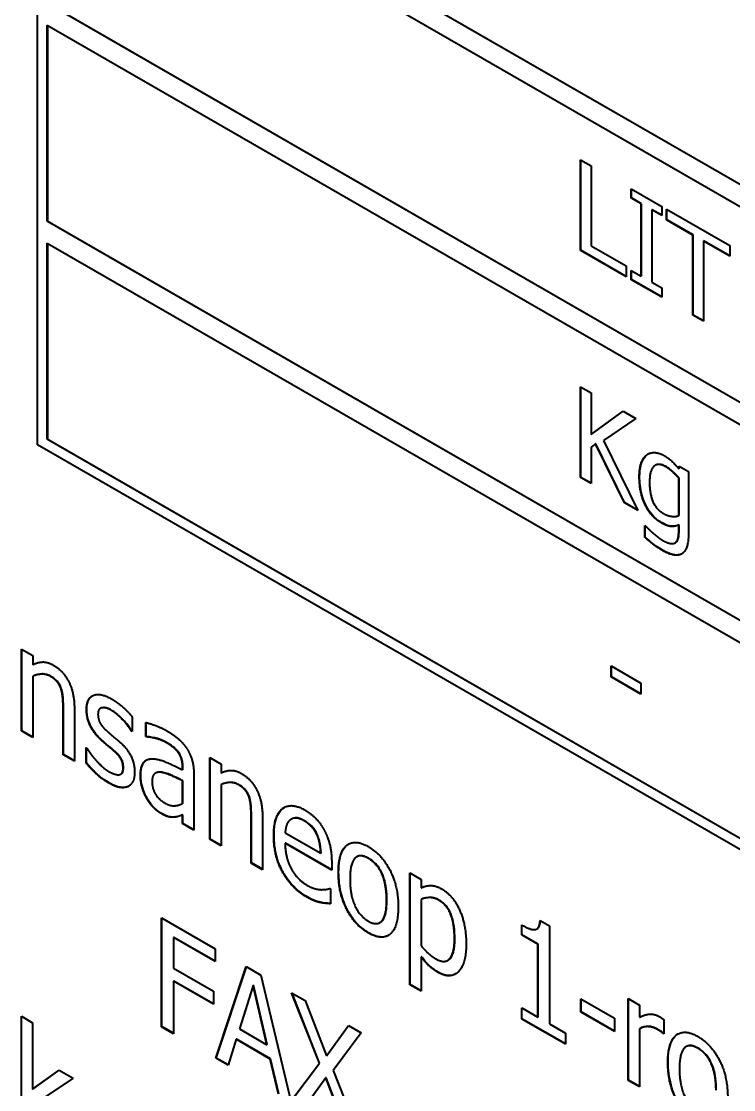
# Model space of a CAD drawing. Header units: millimetres. Extents: x 0 to 4756, y 0 to 3364.
# Drawn here: x 3945.75 to 3953.77, y 2662.2 to 2674.22 of the extents above; entities that cross this region are included whole.
import ezdxf

# ---------------------------------------------------------------- set-up
doc = ezdxf.new("R2010")
doc.units = ezdxf.units.MM
doc.header["$LTSCALE"] = 4
doc.layers.add('가시적인 것(ISO)', color=3, linetype='Continuous', lineweight=40)
doc.layers.add('가시적인 좁은 것(ISO)', color=3, linetype='Continuous', lineweight=35)

msp = doc.modelspace()

# ---------------------------------------------------------------- linework, layer by layer
at = {"layer": '가시적인 것(ISO)'}
for p, q in [((3945.9359, 2669.4594), (3945.9359, 2689.0805)), ((3978.3567, 2658.27), (3946.0419, 2676.8789)), ((3946.0455, 2676.8809), (3978.3567, 2658.2741)), ((3946.0419, 2676.6336), (3978.3567, 2658.0248)), ((3978.3567, 2655.8174), (3946.0419, 2674.4263)), ((3946.0455, 2674.4283), (3978.3567, 2655.8215)), ((3946.0419, 2671.9736), (3946.0419, 2674.181)), ((3946.0419, 2674.181), (3978.3567, 2655.5721)), ((3946.0455, 2674.179), (3946.0455, 2671.9756)), ((3952.0508, 2671.6445), (3952.0508, 2672.6665)), ((3952.0508, 2672.6665), (3952.1683, 2672.5988)), ((3952.0543, 2671.6466), (3952.0543, 2672.6644)), ((3952.1683, 2672.5988), (3952.1683, 2671.6978)), ((3952.621, 2672.2338), (3952.621, 2672.3381)), ((3952.621, 2672.3381), (3952.9633, 2672.141)), ((3952.6245, 2672.2358), (3952.6245, 2672.3361)), ((3952.6245, 2672.2358), (3952.621, 2672.2338)), ((3952.7334, 2672.169), (3952.621, 2672.2338)), ((3952.737, 2672.1711), (3952.6245, 2672.2358)), ((3952.737, 2672.1711), (3952.7334, 2672.169)), ((3952.7334, 2671.3558), (3952.7334, 2672.169)), ((3952.737, 2671.3578), (3952.737, 2672.1711)), ((3952.8544, 2672.1034), (3952.8509, 2672.1014)), ((3952.9633, 2672.0366), (3952.8509, 2672.1014)), ((3952.8509, 2672.1014), (3952.8509, 2671.2881)), ((3952.9633, 2672.0407), (3952.8544, 2672.1034)), ((3952.9633, 2672.141), (3952.9633, 2672.0366)), ((3953.0185, 2671.9883), (3953.0185, 2672.1092)), ((3953.0185, 2672.1092), (3953.729, 2671.7)), ((3953.022, 2671.9903), (3953.022, 2672.1072)), ((3946.0455, 2671.9756), (3946.0419, 2671.9736)), ((3978.3567, 2653.3648), (3946.0419, 2671.9736)), ((3946.0455, 2671.9756), (3978.3567, 2653.3688)), ((3953.022, 2671.9903), (3953.0185, 2671.9883)), ((3953.315, 2671.8175), (3953.0185, 2671.9883)), ((3953.3186, 2671.8196), (3953.022, 2671.9903)), ((3953.3186, 2671.8196), (3953.315, 2671.8175)), ((3953.315, 2670.9165), (3953.315, 2671.8175)), ((3953.3186, 2670.9185), (3953.3186, 2671.8196)), ((3946.0419, 2669.521), (3946.0419, 2671.7283)), ((3946.0419, 2671.7283), (3978.3567, 2653.1195)), ((3946.0455, 2671.7263), (3946.0455, 2669.523)), ((3952.1683, 2671.6978), (3952.5629, 2671.4705)), ((3953.436, 2671.7519), (3953.4325, 2671.7499)), ((3953.729, 2671.5791), (3953.4325, 2671.7499)), ((3953.4325, 2671.7499), (3953.4325, 2670.8489)), ((3953.729, 2671.5832), (3953.436, 2671.7519)), ((3953.729, 2671.7), (3953.729, 2671.5791)), ((3952.0543, 2671.6466), (3952.0508, 2671.6445)), ((3952.5629, 2671.3496), (3952.0508, 2671.6445)), ((3952.5629, 2671.3537), (3952.0543, 2671.6466)), ((3952.5629, 2671.4705), (3952.5629, 2671.3496)), ((3952.621, 2671.3162), (3952.621, 2671.4205)), ((3952.621, 2671.4205), (3952.7334, 2671.3558)), ((3952.6245, 2671.3182), (3952.6245, 2671.4185)), ((3952.737, 2671.3578), (3952.7334, 2671.3558)), ((3952.6245, 2671.3182), (3952.621, 2671.3162)), ((3952.9633, 2671.119), (3952.621, 2671.3162)), ((3952.9633, 2671.1231), (3952.6245, 2671.3182)), ((3952.8509, 2671.2881), (3952.9633, 2671.2234)), ((3952.9633, 2671.2234), (3952.9633, 2671.119)), ((3953.3186, 2670.9185), (3953.315, 2670.9165)), ((3953.4325, 2670.8489), (3953.315, 2670.9165)), ((3953.4325, 2670.8529), (3953.3186, 2670.9185)), ((3952.0508, 2669.0897), (3952.0508, 2670.1116)), ((3952.0508, 2670.1116), (3952.1683, 2670.044)), ((3952.0543, 2669.0917), (3952.0543, 2670.1096)), ((3952.1683, 2670.044), (3952.1683, 2669.5744)), ((3952.1683, 2669.5744), (3952.5307, 2669.8353)), ((3952.1718, 2669.5764), (3952.5311, 2669.835)), ((3952.5307, 2669.8353), (3952.674, 2669.7528)), ((3952.674, 2669.7528), (3952.308, 2669.5072)), ((3952.1718, 2669.5764), (3952.1683, 2669.5744)), ((3978.4628, 2650.7284), (3945.9359, 2669.4594)), ((3946.0455, 2669.523), (3946.0419, 2669.521)), ((3978.3567, 2650.9121), (3946.0419, 2669.521)), ((3946.0455, 2669.523), (3978.3567, 2650.9162)), ((3952.2199, 2669.4677), (3952.1683, 2669.4303)), ((3952.1683, 2669.4303), (3952.1683, 2669.022)), ((3952.2234, 2669.4697), (3952.2199, 2669.4677)), ((3952.5429, 2668.8063), (3952.2199, 2669.4677)), ((3952.5464, 2668.8083), (3952.2234, 2669.4697)), ((3952.308, 2669.5072), (3952.6955, 2668.7185)), ((3952.8932, 2669.2279), (3952.8897, 2669.2259)), ((3953.1553, 2669.1882), (3953.1618, 2669.2168)), ((3953.1588, 2669.1903), (3953.1553, 2669.1882)), ((3953.1588, 2669.1903), (3953.1645, 2669.2152)), ((3953.1618, 2669.2168), (3953.267, 2669.1562)), ((3952.0543, 2669.0917), (3952.0508, 2669.0897)), ((3952.1683, 2669.022), (3952.0508, 2669.0897)), ((3952.1683, 2669.0261), (3952.0543, 2669.0917)), ((3953.1588, 2669.0851), (3953.1553, 2669.083)), ((3953.1553, 2668.6615), (3953.1553, 2669.083)), ((3953.1588, 2668.6635), (3953.1588, 2669.0851)), ((3953.267, 2669.1562), (3953.267, 2668.4771)), ((3952.5464, 2668.8083), (3952.5429, 2668.8063)), ((3952.6927, 2668.7241), (3952.5464, 2668.8083)), ((3952.6955, 2668.7185), (3952.5429, 2668.8063)), ((3953.1588, 2668.6635), (3953.1553, 2668.6615)), ((3952.775, 2668.4159), (3952.775, 2668.5501)), ((3952.775, 2668.5501), (3952.7807, 2668.5468)), ((3952.7785, 2668.418), (3952.7785, 2668.5481)), ((3953.1588, 2668.5575), (3953.1553, 2668.5555)), ((3953.1553, 2668.4884), (3953.1553, 2668.5555)), ((3953.1588, 2668.4905), (3953.1588, 2668.5575)), ((3952.7785, 2668.418), (3952.775, 2668.4159)), ((3953.1174, 2668.3563), (3953.1139, 2668.3543)), ((3953.1245, 2668.3612), (3953.1209, 2668.3592)), ((3945.756, 2667.1593), (3945.8833, 2667.086)), ((3945.756, 2666.2391), (3945.756, 2667.1593)), ((3945.7596, 2666.2411), (3945.7596, 2667.1573)), ((3945.8833, 2667.086), (3945.8833, 2666.9837)), ((3952.3946, 2666.8462), (3952.3946, 2666.9705)), ((3952.3946, 2666.9705), (3952.7291, 2666.7778)), ((3952.3982, 2666.8483), (3952.3982, 2666.9684)), ((3945.8868, 2666.8555), (3945.8833, 2666.8535)), ((3945.8833, 2666.8535), (3945.8833, 2666.1658)), ((3952.3982, 2666.8483), (3952.3946, 2666.8462)), ((3952.7291, 2666.6536), (3952.3946, 2666.8462)), ((3952.7291, 2666.6577), (3952.3982, 2666.8483)), ((3952.7291, 2666.7778), (3952.7291, 2666.6536)), ((3946.2022, 2666.7166), (3946.1987, 2666.7146)), ((3946.2228, 2665.9703), (3946.2228, 2666.495)), ((3946.2263, 2665.9723), (3946.2263, 2666.497)), ((3946.35, 2666.4943), (3946.35, 2665.897)), ((3946.6459, 2666.4949), (3946.6423, 2666.4929)), ((3947.0006, 2666.3979), (3947.0006, 2666.2319)), ((3947.1554, 2666.1756), (3947.1554, 2666.3336)), ((3947.1589, 2666.1776), (3947.1589, 2666.3327)), ((3945.7596, 2666.2411), (3945.756, 2666.2391)), ((3945.8833, 2666.1658), (3945.756, 2666.2391)), ((3945.8833, 2666.1699), (3945.7596, 2666.2411)), ((3946.9973, 2666.2379), (3946.9938, 2666.2359)), ((3947.0006, 2666.2319), (3946.9938, 2666.2359)), ((3947.0006, 2666.236), (3946.9973, 2666.2379)), ((3947.1589, 2666.1776), (3947.1554, 2666.1756)), ((3947.1631, 2666.1711), (3947.1554, 2666.1756)), ((3947.1666, 2666.1732), (3947.1589, 2666.1776)), ((3947.1666, 2666.1732), (3947.1631, 2666.1711)), ((3946.4823, 2665.8765), (3946.4823, 2666.0504)), ((3946.4823, 2666.0504), (3946.4892, 2666.0464)), ((3946.4859, 2665.8785), (3946.4859, 2666.0483)), ((3946.2263, 2665.9723), (3946.2228, 2665.9703)), ((3946.35, 2665.897), (3946.2228, 2665.9703)), ((3946.35, 2665.9011), (3946.2263, 2665.9723)), ((3946.7902, 2666.0223), (3946.7866, 2666.0202)), ((3947.8739, 2665.9397), (3948.0011, 2665.8664)), ((3947.8739, 2665.0194), (3947.8739, 2665.9397)), ((3947.8775, 2665.0215), (3947.8775, 2665.9376)), ((3946.4859, 2665.8785), (3946.4823, 2665.8765)), ((3947.5679, 2665.8009), (3947.5679, 2665.8307)), ((3947.5715, 2665.8029), (3947.5679, 2665.8009)), ((3947.5715, 2665.8029), (3947.5715, 2665.8327)), ((3948.0011, 2665.8664), (3948.0011, 2665.7641)), ((3946.8772, 2665.7554), (3946.8737, 2665.7534)), ((3947.2635, 2665.7633), (3947.2599, 2665.7613)), ((3947.6951, 2665.7515), (3947.6951, 2665.1224)), ((3946.956, 2665.6137), (3946.9525, 2665.6117)), ((3947.5715, 2665.6797), (3947.5679, 2665.6776)), ((3947.5679, 2665.4222), (3947.5679, 2665.6776)), ((3947.5715, 2665.4243), (3947.5715, 2665.6797)), ((3948.0047, 2665.6359), (3948.0011, 2665.6339)), ((3948.0011, 2665.6339), (3948.0011, 2664.9462)), ((3948.3201, 2665.497), (3948.3166, 2665.495)), ((3947.5715, 2665.4243), (3947.5679, 2665.4222)), ((3947.4795, 2665.2695), (3947.476, 2665.2675)), ((3947.5715, 2665.2951), (3947.5679, 2665.293)), ((3947.5679, 2665.1957), (3947.5679, 2665.293)), ((3947.5715, 2665.1977), (3947.5715, 2665.2951)), ((3948.3406, 2664.7507), (3948.3406, 2665.2754)), ((3948.3442, 2664.7527), (3948.3442, 2665.2774)), ((3948.4679, 2665.2747), (3948.4679, 2664.6774)), ((3948.7964, 2665.247), (3948.7928, 2665.245)), ((3947.5715, 2665.1977), (3947.5679, 2665.1957)), ((3947.6951, 2665.1224), (3947.5679, 2665.1957)), ((3947.6951, 2665.1265), (3947.5715, 2665.1977)), ((3948.7231, 2665.0929), (3949.1237, 2664.8622)), ((3947.8775, 2665.0215), (3947.8739, 2665.0194)), ((3948.0011, 2664.9462), (3947.8739, 2665.0194)), ((3948.0011, 2664.9503), (3947.8775, 2665.0215)), ((3948.7267, 2664.9767), (3948.7231, 2664.9746)), ((3949.2475, 2664.6727), (3948.7231, 2664.9746)), ((3949.2475, 2664.6768), (3948.7267, 2664.9767)), ((3949.1272, 2664.8643), (3949.1237, 2664.8622)), ((3948.3442, 2664.7527), (3948.3406, 2664.7507)), ((3948.4679, 2664.6774), (3948.3406, 2664.7507)), ((3948.4679, 2664.6815), (3948.3442, 2664.7527)), ((3949.2475, 2664.7572), (3949.2475, 2664.6727)), ((3949.5319, 2664.8233), (3949.5283, 2664.8213)), ((3950.1276, 2664.6419), (3950.2548, 2664.5686)), ((3950.1276, 2663.3828), (3950.1276, 2664.6419)), ((3950.1311, 2663.3848), (3950.1311, 2664.6398)), ((3950.2548, 2664.5686), (3950.2548, 2664.4722)), ((3949.2251, 2664.4669), (3949.2328, 2664.4625)), ((3949.2328, 2664.4625), (3949.2328, 2664.2935)), ((3950.2584, 2664.3451), (3950.2548, 2664.343)), ((3950.2548, 2664.343), (3950.2548, 2663.8203)), ((3947.3316, 2662.9091), (3947.3316, 2664.1354)), ((3947.3316, 2664.1354), (3947.935, 2663.788)), ((3947.3351, 2662.9111), (3947.3351, 2664.1334)), ((3949.7935, 2664.0834), (3949.79, 2664.0814)), ((3951.3868, 2663.9436), (3951.3868, 2664.0559)), ((3951.3904, 2663.9456), (3951.3904, 2664.0538)), ((3951.5598, 2664.0113), (3951.5563, 2664.0092)), ((3951.5948, 2664.107), (3951.6997, 2664.0466)), ((3951.6997, 2664.0466), (3951.6997, 2662.9415)), ((3947.4692, 2663.9152), (3947.4656, 2663.9131)), ((3947.935, 2663.6429), (3947.4656, 2663.9131)), ((3947.4656, 2663.9131), (3947.4656, 2663.5673)), ((3947.935, 2663.6469), (3947.4692, 2663.9152)), ((3951.3904, 2663.9456), (3951.3868, 2663.9436)), ((3951.5699, 2663.8381), (3951.3868, 2663.9436)), ((3951.5734, 2663.8402), (3951.3904, 2663.9456)), ((3947.935, 2663.788), (3947.935, 2663.6429)), ((3951.5734, 2663.8402), (3951.5699, 2663.8381)), ((3951.5699, 2663.0163), (3951.5699, 2663.8381)), ((3951.5734, 2663.0183), (3951.5734, 2663.8402)), ((3950.2584, 2663.6971), (3950.2548, 2663.6951)), ((3950.2548, 2663.6951), (3950.2548, 2663.3095)), ((3950.5577, 2663.6587), (3950.5541, 2663.6566)), ((3947.4656, 2663.5673), (3947.9152, 2663.3084)), ((3947.9444, 2662.5562), (3948.2839, 2663.587)), ((3947.9479, 2662.5582), (3948.2863, 2663.5856)), ((3948.2839, 2663.587), (3948.4498, 2663.4915)), ((3947.4692, 2663.4242), (3947.4656, 2663.4222)), ((3947.9152, 2663.1633), (3947.4656, 2663.4222)), ((3947.4656, 2663.4222), (3947.4656, 2662.8319)), ((3947.9152, 2663.1674), (3947.4692, 2663.4242)), ((3948.4498, 2663.4915), (3948.7884, 2662.0734)), ((3947.9152, 2663.3084), (3947.9152, 2663.1633)), ((3948.363, 2663.3745), (3948.2083, 2662.8862)), ((3948.3665, 2663.3765), (3948.363, 2663.3745)), ((3948.5186, 2662.7075), (3948.363, 2663.3745)), ((3948.5221, 2662.7096), (3948.3665, 2663.3765)), ((3949.1082, 2662.4992), (3948.7962, 2663.292)), ((3948.7962, 2663.292), (3948.9492, 2663.2039)), ((3949.1117, 2662.5012), (3948.8018, 2663.2888)), ((3950.1311, 2663.3848), (3950.1276, 2663.3828)), ((3950.2548, 2663.3095), (3950.1276, 2663.3828)), ((3950.2548, 2663.3136), (3950.1311, 2663.3848)), ((3948.9492, 2663.2039), (3949.1899, 2662.5833)), ((3952.0521, 2663.0755), (3952.0521, 2663.2246)), ((3952.0521, 2663.2246), (3952.4337, 2663.0048)), ((3952.0556, 2663.0775), (3952.0556, 2663.2225)), ((3952.5859, 2663.2263), (3952.7131, 2663.153)), ((3952.5859, 2662.306), (3952.5859, 2663.2263)), ((3952.5894, 2662.3081), (3952.5894, 2663.2242)), ((3951.3868, 2662.9965), (3951.3868, 2663.1217)), ((3951.3868, 2663.1217), (3951.5699, 2663.0163)), ((3951.3904, 2662.9985), (3951.3904, 2663.1197)), ((3952.0556, 2663.0775), (3952.0521, 2663.0755)), ((3952.4337, 2662.8557), (3952.0521, 2663.0755)), ((3952.4337, 2662.8598), (3952.0556, 2663.0775)), ((3952.7131, 2663.153), (3952.7131, 2663.0159)), ((3945.7526, 2661.7477), (3945.7526, 2663.0286)), ((3945.7526, 2663.0286), (3945.8798, 2662.9554)), ((3945.7561, 2661.7497), (3945.7561, 2663.0266)), ((3945.8798, 2662.9554), (3945.8798, 2662.2061)), ((3949.1899, 2662.5833), (3949.4357, 2662.9237)), ((3949.1934, 2662.5854), (3949.4372, 2662.9229)), ((3949.4357, 2662.9237), (3949.5801, 2662.8406)), ((3951.3904, 2662.9985), (3951.3868, 2662.9965)), ((3951.8785, 2662.7134), (3951.3868, 2662.9965)), ((3951.8785, 2662.7174), (3951.3904, 2662.9985)), ((3951.5734, 2663.0183), (3951.5699, 2663.0163)), ((3951.6997, 2662.9415), (3951.8785, 2662.8386)), ((3952.4337, 2663.0048), (3952.4337, 2662.8557)), ((3952.9864, 2662.9906), (3952.9864, 2662.8296)), ((3947.3351, 2662.9111), (3947.3316, 2662.9091)), ((3947.4656, 2662.8319), (3947.3316, 2662.9091)), ((3947.4656, 2662.836), (3947.3351, 2662.9111)), ((3948.2083, 2662.8862), (3948.5186, 2662.7075)), ((3949.5801, 2662.8406), (3949.2646, 2662.417)), ((3951.8785, 2662.8386), (3951.8785, 2662.7134)), ((3952.7131, 2662.8857), (3952.7131, 2662.2328)), ((3952.72, 2662.8897), (3952.7165, 2662.8877)), ((3952.9831, 2662.8356), (3952.9795, 2662.8336)), ((3952.9864, 2662.8296), (3952.9795, 2662.8336)), ((3952.9864, 2662.8337), (3952.9831, 2662.8356)), ((3948.1713, 2662.7684), (3948.0802, 2662.478)), ((3948.1749, 2662.7704), (3948.1713, 2662.7684)), ((3948.5564, 2662.5466), (3948.1713, 2662.7684)), ((3948.5599, 2662.5487), (3948.1749, 2662.7704)), ((3948.5221, 2662.7096), (3948.5186, 2662.7075)), ((3953.2416, 2662.687), (3953.2381, 2662.685)), ((3947.9479, 2662.5582), (3947.9444, 2662.5562)), ((3948.0813, 2662.4814), (3947.9479, 2662.5582)), ((3949.1934, 2662.5854), (3949.1899, 2662.5833)), ((3948.0802, 2662.478), (3947.9444, 2662.5562)), ((3948.5599, 2662.5487), (3948.5564, 2662.5466)), ((3948.6475, 2662.1513), (3948.5564, 2662.5466)), ((3948.651, 2662.1533), (3948.5599, 2662.5487)), ((3948.7884, 2662.0734), (3949.1082, 2662.4992)), ((3948.792, 2662.0754), (3949.1117, 2662.5012)), ((3949.1117, 2662.5012), (3949.1082, 2662.4992)), ((3945.8798, 2662.2061), (3946.1789, 2662.4224)), ((3945.8834, 2662.2081), (3946.1793, 2662.4222)), ((3946.3371, 2662.3313), (3946.0268, 2662.1254)), ((3946.1789, 2662.4224), (3946.3371, 2662.3313)), ((3949.1813, 2662.3339), (3948.9311, 2661.988)), ((3949.1848, 2662.3359), (3949.1813, 2662.3339)), ((3949.4271, 2661.7024), (3949.1813, 2662.3339)), ((3949.4306, 2661.7044), (3949.1848, 2662.3359)), ((3949.2646, 2662.417), (3949.5801, 2661.6143)), ((3945.8834, 2662.2081), (3945.8798, 2662.2061)), ((3952.5894, 2662.3081), (3952.5859, 2662.306)), ((3952.7131, 2662.2328), (3952.5859, 2662.306)), ((3952.7131, 2662.2368), (3952.5894, 2662.3081))]:
    msp.add_line(p, q, dxfattribs=at)
for points, degree in [([(3952.7112, 2669.1003), (3952.7112, 2669.1955), (3952.7578, 2669.3161), (3952.7965, 2669.346)], 2), ([(3952.7965, 2669.346), (3952.8337, 2669.3734), (3952.9361, 2669.3683), (3952.9906, 2669.3369)], 2), ([(3952.8, 2669.348), (3952.8033, 2669.3505), (3952.8067, 2669.3528), (3952.8103, 2669.3549)], 3), ([(3952.9906, 2669.3369), (3953.0421, 2669.3072), (3953.1173, 2669.2357), (3953.1553, 2669.1882)], 2), ([(3953.0085, 2669.2107), (3952.924, 2669.2593), (3952.8265, 2669.1713), (3952.8265, 2669.0363)], 2), ([(3953.1553, 2669.083), (3953.1138, 2669.1302), (3953.0436, 2669.1904), (3953.0085, 2669.2107)], 2), ([(3952.9583, 2668.5803), (3952.8452, 2668.6455), (3952.7112, 2668.9172), (3952.7112, 2669.1003)], 2), ([(3952.8265, 2669.0363), (3952.8265, 2668.9088), (3952.9003, 2668.733), (3952.9834, 2668.6851)], 2), ([(3953.1553, 2668.5555), (3953.1102, 2668.5359), (3953.0235, 2668.5428), (3952.9583, 2668.5803)], 2), ([(3952.9834, 2668.6851), (3953.0271, 2668.66), (3953.1188, 2668.6469), (3953.1553, 2668.6615)], 2), ([(3952.7807, 2668.5468), (3952.7922, 2668.5344), (3952.8358, 2668.491), (3952.8638, 2668.4675)], 2), ([(3952.8638, 2668.4675), (3952.8946, 2668.4406), (3952.9469, 2668.3998), (3952.9777, 2668.382)], 2), ([(3953.267, 2668.4771), (3953.267, 2668.2816), (3953.1202, 2668.184), (3952.9691, 2668.271)], 2), ([(3953.1209, 2668.3592), (3953.1403, 2668.3762), (3953.1553, 2668.4412), (3953.1553, 2668.4884)], 2), ([(3952.9691, 2668.271), (3952.9204, 2668.2991), (3952.8187, 2668.3759), (3952.775, 2668.4159)], 2), ([(3952.9777, 2668.382), (3953.0292, 2668.3523), (3953.1009, 2668.3426), (3953.1209, 2668.3592)], 2), ([(3953.1174, 2668.3563), (3953.1199, 2668.3577), (3953.1222, 2668.3593), (3953.1245, 2668.3612)], 3), ([(3945.8833, 2666.9837), (3945.94, 2667.0136), (3946.0509, 2667.0154), (3946.1127, 2666.9797)], 2), ([(3946.1127, 2666.9797), (3946.2245, 2666.9154), (3946.35, 2666.6642), (3946.35, 2666.4943)], 2), ([(3946.0792, 2666.8519), (3946.032, 2666.8792), (3945.9314, 2666.8755), (3945.8833, 2666.8535)], 2), ([(3946.1987, 2666.7146), (3946.1832, 2666.7583), (3946.1274, 2666.8242), (3946.0792, 2666.8519)], 2), ([(3946.2228, 2666.495), (3946.2228, 2666.5586), (3946.2125, 2666.6739), (3946.1987, 2666.7146)], 2), ([(3946.4858, 2666.4807), (3946.4858, 2666.6049), (3946.6396, 2666.6723), (3946.7677, 2666.5986)], 2), ([(3946.7677, 2666.5986), (3946.8305, 2666.5624), (3946.9577, 2666.4514), (3947.0006, 2666.3979)], 2), ([(3946.6508, 2666.1362), (3946.564, 2666.217), (3946.4858, 2666.3892), (3946.4858, 2666.4807)], 2), ([(3946.7651, 2666.4699), (3946.7024, 2666.506), (3946.6156, 2666.4914), (3946.6156, 2666.4268)], 2), ([(3946.6156, 2666.4268), (3946.6156, 2666.3682), (3946.6671, 2666.2818), (3946.7239, 2666.2313)], 2), ([(3946.9938, 2666.2359), (3946.9456, 2666.3113), (3946.8253, 2666.4352), (3946.7651, 2666.4699)], 2), ([(3947.1554, 2666.3336), (3947.1906, 2666.3252), (3947.3221, 2666.2793), (3947.3857, 2666.2427)], 2), ([(3946.7239, 2666.2313), (3946.7522, 2666.206), (3946.8219, 2666.148), (3946.8597, 2666.1153)], 2), ([(3947.3849, 2666.106), (3947.341, 2666.1313), (3947.2224, 2666.1678), (3947.1631, 2666.1711)], 2), ([(3947.3857, 2666.2427), (3947.4639, 2666.1976), (3947.5705, 2666.1065), (3947.6135, 2666.0429)], 2), ([(3946.4892, 2666.0464), (3946.5056, 2666.0211), (3946.5494, 2665.9581), (3946.5855, 2665.9164)], 2), ([(3946.7866, 2666.0202), (3946.7626, 2666.042), (3946.6835, 2666.1065), (3946.6508, 2666.1362)], 2), ([(3946.8597, 2666.1153), (3946.9439, 2666.041), (3947.0281, 2665.8742), (3947.0281, 2665.7718)], 2), ([(3947.5164, 2665.9995), (3947.4923, 2666.0322), (3947.4218, 2666.0848), (3947.3849, 2666.106)], 2), ([(3947.6135, 2666.0429), (3947.6547, 2665.9814), (3947.6951, 2665.8379), (3947.6951, 2665.7515)], 2), ([(3946.8984, 2665.8257), (3946.8984, 2665.8814), (3946.8494, 2665.9652), (3946.7866, 2666.0202)], 2), ([(3947.0935, 2665.7352), (3947.0935, 2665.8306), (3947.1597, 2665.9277), (3947.231, 2665.9253)], 2), ([(3947.231, 2665.9253), (3947.2946, 2665.9245), (3947.4682, 2665.8513), (3947.5679, 2665.8009)], 2), ([(3947.5679, 2665.8307), (3947.5679, 2665.8843), (3947.5413, 2665.9663), (3947.5164, 2665.9995)], 2), ([(3946.7333, 2665.6544), (3946.6577, 2665.698), (3946.5253, 2665.8239), (3946.4823, 2665.8765)], 2), ([(3946.5855, 2665.9164), (3946.6182, 2665.8787), (3946.6955, 2665.8064), (3946.7376, 2665.7821)], 2), ([(3946.8537, 2665.7461), (3946.8777, 2665.7511), (3946.8984, 2665.782), (3946.8984, 2665.8257)], 2), ([(3946.7376, 2665.7821), (3946.7677, 2665.7648), (3946.8373, 2665.7426), (3946.8537, 2665.7461)], 2), ([(3947.0281, 2665.7718), (3947.0281, 2665.7122), (3946.9895, 2665.6291), (3946.9525, 2665.6117)], 2), ([(3947.1605, 2665.4859), (3947.1296, 2665.5415), (3947.0935, 2665.6736), (3947.0935, 2665.7352)], 2), ([(3947.3419, 2665.77), (3947.2912, 2665.7804), (3947.225, 2665.74), (3947.225, 2665.6704)], 2), ([(3947.5679, 2665.6776), (3947.5224, 2665.6989), (3947.384, 2665.7617), (3947.3419, 2665.77)], 2), ([(3948.0011, 2665.7641), (3948.0579, 2665.794), (3948.1687, 2665.7957), (3948.2306, 2665.7601)], 2), ([(3948.2306, 2665.7601), (3948.3424, 2665.6958), (3948.4679, 2665.4446), (3948.4679, 2665.2747)], 2), ([(3946.9525, 2665.6117), (3946.9121, 2665.5942), (3946.8098, 2665.6104), (3946.7333, 2665.6544)], 2), ([(3946.9623, 2665.6169), (3946.9602, 2665.6158), (3946.9582, 2665.6147), (3946.956, 2665.6137)], 3), ([(3947.225, 2665.6704), (3947.225, 2665.5909), (3947.298, 2665.4683), (3947.3685, 2665.4278)], 2), ([(3948.1971, 2665.6323), (3948.1498, 2665.6596), (3948.0493, 2665.6559), (3948.0011, 2665.6339)], 2), ([(3948.3166, 2665.495), (3948.3011, 2665.5387), (3948.2452, 2665.6046), (3948.1971, 2665.6323)], 2), ([(3947.323, 2665.3109), (3947.2757, 2665.3381), (3947.1923, 2665.4288), (3947.1605, 2665.4859)], 2), ([(3948.3406, 2665.2754), (3948.3406, 2665.339), (3948.3303, 2665.4542), (3948.3166, 2665.495)], 2), ([(3947.3685, 2665.4278), (3947.4278, 2665.3936), (3947.5258, 2665.3998), (3947.5679, 2665.4222)], 2), ([(3948.5942, 2665.0598), (3948.5942, 2665.2844), (3948.7876, 2665.4394), (3948.944, 2665.3493)], 2), ([(3948.944, 2665.3493), (3949.0145, 2665.3087), (3949.1228, 2665.1966), (3949.1632, 2665.1207)], 2), ([(3947.476, 2665.2675), (3947.4424, 2665.2649), (3947.3797, 2665.2782), (3947.323, 2665.3109)], 2), ([(3947.5679, 2665.293), (3947.5525, 2665.288), (3947.5, 2665.2685), (3947.476, 2665.2675)], 2), ([(3948.7859, 2665.2406), (3948.7567, 2665.2207), (3948.7274, 2665.149), (3948.7231, 2665.0929)], 2), ([(3948.9363, 2665.2265), (3948.8856, 2665.2557), (3948.8143, 2665.26), (3948.7859, 2665.2406)], 2), ([(3949.0807, 2665.0718), (3949.0584, 2665.1195), (3948.9879, 2665.1968), (3948.9363, 2665.2265)], 2), ([(3949.1632, 2665.1207), (3949.2045, 2665.0443), (3949.2475, 2664.8675), (3949.2475, 2664.7572)], 2), ([(3948.9741, 2664.365), (3948.7936, 2664.469), (3948.5942, 2664.8312), (3948.5942, 2665.0598)], 2), ([(3948.7231, 2664.9746), (3948.7231, 2664.8146), (3948.8555, 2664.5685), (3948.9733, 2664.5007)], 2), ([(3949.1237, 2664.8622), (3949.122, 2664.9258), (3949.1005, 2665.0296), (3949.0807, 2665.0718)], 2), ([(3949.3222, 2664.6455), (3949.3222, 2664.8761), (3949.5079, 2665.0246), (3949.66, 2664.937)], 2), ([(3949.66, 2664.937), (3949.813, 2664.8489), (3949.997, 2664.4885), (3949.997, 2664.257)], 2), ([(3949.66, 2664.8038), (3949.5612, 2664.8607), (3949.4537, 2664.7487), (3949.4537, 2664.5698)], 2), ([(3949.8655, 2664.3327), (3949.8655, 2664.5116), (3949.7589, 2664.7469), (3949.66, 2664.8038)], 2), ([(3949.66, 2663.9651), (3949.5027, 2664.0556), (3949.3222, 2664.4209), (3949.3222, 2664.6455)], 2), ([(3948.9733, 2664.5007), (3949.0145, 2664.4769), (3949.0953, 2664.4532), (3949.128, 2664.4523)], 2), ([(3949.4537, 2664.5698), (3949.4537, 2664.3959), (3949.5612, 2664.1551), (3949.66, 2664.0982)], 2), ([(3950.2548, 2664.4722), (3950.3021, 2664.4977), (3950.4181, 2664.5004), (3950.486, 2664.4613)], 2), ([(3949.1177, 2664.3082), (3949.0807, 2664.3166), (3949.0205, 2664.3383), (3948.9741, 2664.365)], 2), ([(3949.128, 2664.4523), (3949.1624, 2664.4524), (3949.2096, 2664.4599), (3949.2251, 2664.4669)], 2), ([(3950.4551, 2664.332), (3950.4009, 2664.3632), (3950.3004, 2664.3625), (3950.2548, 2664.343)], 2), ([(3950.486, 2664.4613), (3950.6167, 2664.3861), (3950.7619, 2664.052), (3950.7619, 2663.8413)], 2), ([(3949.2328, 2664.2935), (3949.2105, 2664.2955), (3949.1443, 2664.3018), (3949.1177, 2664.3082)], 2), ([(3949.66, 2664.0982), (3949.758, 2664.0418), (3949.8655, 2664.1558), (3949.8655, 2664.3327)], 2), ([(3949.997, 2664.257), (3949.997, 2664.0244), (3949.813, 2663.877), (3949.66, 2663.9651)], 2), ([(3950.6304, 2663.8991), (3950.6304, 2664.0572), (3950.5479, 2664.2786), (3950.4551, 2664.332)], 2), ([(3951.3868, 2664.0559), (3951.4908, 2663.996), (3951.5888, 2664.0111), (3951.5948, 2664.107)], 2), ([(3950.4216, 2663.6736), (3950.5204, 2663.6167), (3950.6304, 2663.7302), (3950.6304, 2663.8991)], 2), ([(3950.2548, 2663.8203), (3950.3047, 2663.7628), (3950.376, 2663.6998), (3950.4216, 2663.6736)], 2), ([(3950.7619, 2663.8413), (3950.7619, 2663.6107), (3950.5814, 2663.4424), (3950.4431, 2663.5221)], 2), ([(3950.4431, 2663.5221), (3950.3872, 2663.5543), (3950.3004, 2663.6361), (3950.2548, 2663.6951)], 2), ([(3952.7131, 2663.0159), (3952.7827, 2663.0513), (3952.8867, 2663.053), (3952.9348, 2663.0253)], 2), ([(3952.9348, 2663.0253), (3952.9546, 2663.0139), (3952.9744, 2663.0005), (3952.9864, 2662.9906)], 2), ([(3952.9116, 2662.8797), (3952.8601, 2662.9094), (3952.7586, 2662.9131), (3952.7131, 2662.8857)], 2), ([(3952.9795, 2662.8336), (3952.9658, 2662.8465), (3952.934, 2662.8668), (3952.9116, 2662.8797)], 2), ([(3953.032, 2662.5092), (3953.032, 2662.7398), (3953.2176, 2662.8883), (3953.3698, 2662.8007)], 2), ([(3953.3698, 2662.8007), (3953.5228, 2662.7126), (3953.7067, 2662.3522), (3953.7067, 2662.1207)], 2), ([(3953.3698, 2662.6675), (3953.2709, 2662.7244), (3953.1635, 2662.6124), (3953.1635, 2662.4335)], 2), ([(3953.5752, 2662.1964), (3953.5752, 2662.3753), (3953.4686, 2662.6106), (3953.3698, 2662.6675)], 2), ([(3953.3698, 2661.8288), (3953.2125, 2661.9193), (3953.032, 2662.2847), (3953.032, 2662.5092)], 2), ([(3953.1635, 2662.4335), (3953.1635, 2662.2596), (3953.2709, 2662.0189), (3953.3698, 2661.9619)], 2)]:
    msp.add_open_spline(points, degree=degree, dxfattribs=at)
for points, knots in [([(3952.7148, 2669.1023), (3952.7148, 2669.1921), (3952.7303, 2669.2384), (3952.7537, 2669.2972), (3952.7734, 2669.3275), (3952.8, 2669.348)], [-0.056708966, -0.056708966, -0.056708966, -0.056708966, -0.034727309, -0.034727309, 0, 0, 0, 0]), ([(3953.012, 2669.2127), (3952.9985, 2669.2205), (3952.985, 2669.2269), (3952.9594, 2669.2355), (3952.9475, 2669.2379), (3952.92, 2669.2387), (3952.9057, 2669.2351), (3952.8932, 2669.2279)], [-0.079199714, -0.079199714, -0.079199714, -0.079199714, -0.071412078, -0.071412078, -0.064140532, -0.064140532, -0.0538586, -0.0538586, -0.0538586, -0.0538586]), ([(3953.1588, 2669.0851), (3953.1346, 2669.1125), (3953.1084, 2669.1399), (3953.0665, 2669.1758), (3953.0423, 2669.1952), (3953.012, 2669.2127)], [-0.06850382, -0.06850382, -0.06850382, -0.06850382, -0.025712878, -0.025712878, 0, 0, 0, 0]), ([(3952.9619, 2668.5824), (3952.9438, 2668.5928), (3952.9258, 2668.605), (3952.8916, 2668.6329), (3952.8756, 2668.6481), (3952.8342, 2668.6942), (3952.8118, 2668.7269), (3952.7686, 2668.8068), (3952.7515, 2668.8516), (3952.7208, 2668.9681), (3952.7148, 2669.0387), (3952.7148, 2669.1023)], [-0.1310128, -0.1310128, -0.1310128, -0.1310128, -0.11567867, -0.11567867, -0.10129166, -0.10129166, -0.0769093, -0.0769093, -0.04669122, -0.04669122, 0, 0, 0, 0]), ([(3953.1588, 2668.5575), (3953.1159, 2668.5389), (3953.0843, 2668.54), (3953.0368, 2668.5446), (3952.9997, 2668.5606), (3952.9619, 2668.5824)], [-0.048420363, -0.048420363, -0.048420363, -0.048420363, -0.032065126, -0.032065126, 0, 0, 0, 0]), ([(3953.1245, 2668.3612), (3953.1309, 2668.3669), (3953.1364, 2668.3738), (3953.1472, 2668.3937), (3953.15, 2668.4052), (3953.1569, 2668.4347), (3953.1588, 2668.4626), (3953.1588, 2668.4905)], [-0.028512267, -0.028512267, -0.028512267, -0.028512267, -0.025181038, -0.025181038, -0.020483409, -0.020483409, 0, 0, 0, 0]), ([(3952.9726, 2668.2731), (3952.9277, 2668.2989), (3952.8915, 2668.3256), (3952.8412, 2668.3635), (3952.8094, 2668.3897), (3952.7785, 2668.418)], [-0.04320278, -0.04320278, -0.04320278, -0.04320278, -0.027314914, -0.027314914, 0, 0, 0, 0]), ([(3953.19, 2668.2305), (3953.189, 2668.23), (3953.188, 2668.2294), (3953.1646, 2668.2176), (3953.1385, 2668.2151), (3953.0666, 2668.2253), (3953.0187, 2668.2465), (3952.9726, 2668.2731)], [-0.06620334, -0.06620334, -0.06620334, -0.06620334, -0.065047256, -0.065047256, -0.039112374, -0.039112374, 0, 0, 0, 0]), ([(3946.0828, 2666.854), (3946.0665, 2666.8634), (3946.0504, 2666.8698), (3946.0118, 2666.8799), (3945.9937, 2666.8797), (3945.9496, 2666.878), (3945.9168, 2666.8692), (3945.8868, 2666.8555)], [-0.047834132, -0.047834132, -0.047834132, -0.047834132, -0.042283443, -0.042283443, -0.034173357, -0.034173357, 0, 0, 0, 0]), ([(3946.2022, 2666.7166), (3946.1964, 2666.733), (3946.189, 2666.749), (3946.1689, 2666.782), (3946.1582, 2666.7948), (3946.1289, 2666.8245), (3946.1059, 2666.8406), (3946.0828, 2666.854)], [-0.038554053, -0.038554053, -0.038554053, -0.038554053, -0.029750196, -0.029750196, -0.019640818, -0.019640818, 0, 0, 0, 0]), ([(3946.2263, 2666.497), (3946.2263, 2666.5501), (3946.2236, 2666.6041), (3946.2152, 2666.667), (3946.2104, 2666.6926), (3946.2022, 2666.7166)], [-0.04331503, -0.04331503, -0.04331503, -0.04331503, -0.015787197, -0.015787197, 0, 0, 0, 0]), ([(3946.4893, 2666.4827), (3946.4893, 2666.502), (3946.4907, 2666.5205), (3946.4968, 2666.5539), (3946.5013, 2666.5687), (3946.5182, 2666.6052), (3946.5336, 2666.6222), (3946.5529, 2666.6338)], [-0.173954269, -0.173954269, -0.173954269, -0.173954269, -0.147187092, -0.147187092, -0.121913703, -0.121913703, -0.077662876, -0.077662876, -0.077662876, -0.077662876]), ([(3946.6543, 2666.1382), (3946.6331, 2666.158), (3946.6121, 2666.1797), (3946.5758, 2666.2242), (3946.56, 2666.2465), (3946.5267, 2666.3045), (3946.5144, 2666.3367), (3946.4942, 2666.406), (3946.4893, 2666.4456), (3946.4893, 2666.4827)], [-0.073006545, -0.073006545, -0.073006545, -0.073006545, -0.058393398, -0.058393398, -0.045599787, -0.045599787, -0.027264811, -0.027264811, 0, 0, 0, 0]), ([(3946.7687, 2666.4719), (3946.752, 2666.4815), (3946.7352, 2666.4894), (3946.7041, 2666.4996), (3946.6897, 2666.5022), (3946.6588, 2666.5017), (3946.6493, 2666.4969), (3946.6459, 2666.4949)], [-0.0320028298, -0.0320028298, -0.0320028298, -0.0320028298, -0.0287897708, -0.0287897708, -0.0258587343, -0.0258587343, -0.022096769, -0.022096769, -0.022096769, -0.022096769]), ([(3946.9973, 2666.2379), (3946.9585, 2666.2986), (3946.9198, 2666.3437), (3946.8496, 2666.4157), (3946.8098, 2666.4482), (3946.7687, 2666.4719)], [-0.063933709, -0.063933709, -0.063933709, -0.063933709, -0.034917589, -0.034917589, 0, 0, 0, 0]), ([(3947.3884, 2666.1081), (3947.3519, 2666.1291), (3947.3137, 2666.1428), (3947.2444, 2666.1641), (3947.2049, 2666.171), (3947.1666, 2666.1732)], [-0.060383057, -0.060383057, -0.060383057, -0.060383057, -0.03556104, -0.03556104, 0, 0, 0, 0]), ([(3946.7902, 2666.0223), (3946.7651, 2666.0449), (3946.7342, 2666.0701), (3946.7025, 2666.0959), (3946.6779, 2666.1168), (3946.6543, 2666.1382)], [-0.027465829, -0.027465829, -0.027465829, -0.027465829, -0.020846565, -0.020846565, 0, 0, 0, 0]), ([(3947.5199, 2666.0015), (3947.5116, 2666.0129), (3947.5025, 2666.0232), (3947.4786, 2666.047), (3947.4657, 2666.0567), (3947.4367, 2666.0784), (3947.4126, 2666.0942), (3947.3884, 2666.1081)], [-0.027759812, -0.027759812, -0.027759812, -0.027759812, -0.02488929, -0.02488929, -0.020518701, -0.020518701, 0, 0, 0, 0]), ([(3946.9019, 2665.8277), (3946.9019, 2665.8411), (3946.9008, 2665.8554), (3946.8955, 2665.8826), (3946.8917, 2665.8954), (3946.8814, 2665.919), (3946.8746, 2665.9312), (3946.8446, 2665.9714), (3946.8186, 2665.9973), (3946.7902, 2666.0223)], [-0.078041018, -0.078041018, -0.078041018, -0.078041018, -0.057555751, -0.057555751, -0.0399582, -0.0399582, -0.024941484, -0.024941484, 0, 0, 0, 0]), ([(3947.5715, 2665.8327), (3947.5715, 2665.853), (3947.57, 2665.8753), (3947.5638, 2665.9078), (3947.5593, 2665.9279), (3947.5411, 2665.9696), (3947.5314, 2665.9861), (3947.5199, 2666.0015)], [-0.061943607, -0.061943607, -0.061943607, -0.061943607, -0.027634245, -0.027634245, -0.01172039, -0.01172039, 0, 0, 0, 0]), ([(3946.7369, 2665.6564), (3946.6632, 2665.6989), (3946.6141, 2665.7448), (3946.5588, 2665.7974), (3946.5192, 2665.8377), (3946.4859, 2665.8785)], [-0.049473729, -0.049473729, -0.049473729, -0.049473729, -0.032416686, -0.032416686, 0, 0, 0, 0]), ([(3946.8772, 2665.7554), (3946.879, 2665.7564), (3946.8807, 2665.7576), (3946.8907, 2665.7652), (3946.894, 2665.7725), (3946.9002, 2665.7892), (3946.9019, 2665.8073), (3946.9019, 2665.8277)], [-0.021386251, -0.021386251, -0.021386251, -0.021386251, -0.020340377, -0.020340377, -0.015008885, -0.015008885, 0, 0, 0, 0]), ([(3947.097, 2665.7372), (3947.097, 2665.7807), (3947.1022, 2665.8214), (3947.1286, 2665.8853), (3947.1454, 2665.9004), (3947.1584, 2665.9092), (3947.1599, 2665.9102), (3947.1614, 2665.9111)], [-0.05705639, -0.05705639, -0.05705639, -0.05705639, -0.041779103, -0.041779103, -0.02723402, -0.02723402, -0.025433462, -0.025433462, -0.025433462, -0.025433462]), ([(3947.1641, 2665.488), (3947.1394, 2665.5322), (3947.1245, 2665.5751), (3947.1028, 2665.6544), (3947.097, 2665.6969), (3947.097, 2665.7372)], [-0.052399968, -0.052399968, -0.052399968, -0.052399968, -0.029600901, -0.029600901, 0, 0, 0, 0]), ([(3947.3454, 2665.7721), (3947.3293, 2665.7754), (3947.3137, 2665.7765), (3947.2862, 2665.7733), (3947.2742, 2665.7695), (3947.2635, 2665.7633)], [-0.121482376, -0.121482376, -0.121482376, -0.121482376, -0.076926931, -0.076926931, -0.036993146, -0.036993146, -0.036993146, -0.036993146]), ([(3947.5715, 2665.6797), (3947.5352, 2665.6966), (3947.4927, 2665.716), (3947.4263, 2665.7461), (3947.3868, 2665.7639), (3947.3454, 2665.7721)], [-0.080587502, -0.080587502, -0.080587502, -0.080587502, -0.036902293, -0.036902293, 0, 0, 0, 0]), ([(3946.956, 2665.6137), (3946.9183, 2665.5974), (3946.8827, 2665.6014), (3946.8266, 2665.6103), (3946.7819, 2665.6305), (3946.7369, 2665.6564)], [-0.05651006, -0.05651006, -0.05651006, -0.05651006, -0.038200239, -0.038200239, 0, 0, 0, 0]), ([(3948.2006, 2665.6344), (3948.1844, 2665.6437), (3948.1683, 2665.6502), (3948.1297, 2665.6603), (3948.1115, 2665.6601), (3948.0675, 2665.6584), (3948.0347, 2665.6496), (3948.0047, 2665.6359)], [-0.047834132, -0.047834132, -0.047834132, -0.047834132, -0.042283443, -0.042283443, -0.034173357, -0.034173357, 0, 0, 0, 0]), ([(3948.3201, 2665.497), (3948.3143, 2665.5134), (3948.3069, 2665.5294), (3948.2868, 2665.5624), (3948.276, 2665.5752), (3948.2468, 2665.6049), (3948.2238, 2665.621), (3948.2006, 2665.6344)], [-0.038554053, -0.038554053, -0.038554053, -0.038554053, -0.029750196, -0.029750196, -0.019640818, -0.019640818, 0, 0, 0, 0]), ([(3947.3265, 2665.3129), (3947.3111, 2665.3218), (3947.2957, 2665.3323), (3947.2612, 2665.3605), (3947.2465, 2665.3758), (3947.2096, 2665.416), (3947.1851, 2665.4502), (3947.1641, 2665.488)], [-0.040723565, -0.040723565, -0.040723565, -0.040723565, -0.034261196, -0.034261196, -0.025965492, -0.025965492, 0, 0, 0, 0]), ([(3948.3442, 2665.2774), (3948.3442, 2665.3305), (3948.3415, 2665.3845), (3948.3331, 2665.4474), (3948.3282, 2665.473), (3948.3201, 2665.497)], [-0.04331503, -0.04331503, -0.04331503, -0.04331503, -0.015787197, -0.015787197, 0, 0, 0, 0]), ([(3948.5977, 2665.0618), (3948.5977, 2665.1083), (3948.6008, 2665.1533), (3948.6151, 2665.2316), (3948.6254, 2665.2656), (3948.6625, 2665.339), (3948.69, 2665.3634), (3948.7142, 2665.3777)], [-0.142102169, -0.142102169, -0.142102169, -0.142102169, -0.120994397, -0.120994397, -0.10207716, -0.10207716, -0.073786211, -0.073786211, -0.073786211, -0.073786211]), ([(3947.4795, 2665.2695), (3947.4589, 2665.268), (3947.4372, 2665.2688), (3947.3922, 2665.2784), (3947.3615, 2665.2928), (3947.3265, 2665.3129)], [-0.059573078, -0.059573078, -0.059573078, -0.059573078, -0.02969813, -0.02969813, 0, 0, 0, 0]), ([(3947.5715, 2665.2951), (3947.5574, 2665.2905), (3947.5436, 2665.2855), (3947.5142, 2665.2746), (3947.4972, 2665.2703), (3947.4795, 2665.2695)], [-0.032206803, -0.032206803, -0.032206803, -0.032206803, -0.017063103, -0.017063103, 0, 0, 0, 0]), ([(3948.9398, 2665.2286), (3948.9237, 2665.2379), (3948.9073, 2665.2459), (3948.872, 2665.2584), (3948.8588, 2665.2597), (3948.8305, 2665.2609), (3948.8123, 2665.2562), (3948.7964, 2665.247)], [-0.03522729, -0.03522729, -0.03522729, -0.03522729, -0.029351814, -0.029351814, -0.022122174, -0.022122174, -0.002845679, -0.002845679, -0.002845679, -0.002845679]), ([(3949.0842, 2665.0739), (3949.0764, 2665.0907), (3949.0672, 2665.1067), (3949.044, 2665.1409), (3949.0313, 2665.1554), (3948.9964, 2665.1921), (3948.9674, 2665.2127), (3948.9398, 2665.2286)], [-0.039040794, -0.039040794, -0.039040794, -0.039040794, -0.032011871, -0.032011871, -0.023411559, -0.023411559, 0, 0, 0, 0]), ([(3948.9777, 2664.367), (3948.946, 2664.3853), (3948.9143, 2664.4064), (3948.855, 2664.4535), (3948.8275, 2664.4787), (3948.7628, 2664.549), (3948.7289, 2664.5958), (3948.6772, 2664.6883), (3948.6501, 2664.745), (3948.6059, 2664.9036), (3948.5977, 2664.9861), (3948.5977, 2665.0618)], [-0.25738, -0.25738, -0.25738, -0.25738, -0.21017408, -0.21017408, -0.16738097, -0.16738097, -0.10452781, -0.10452781, -0.05555741, -0.05555741, 0, 0, 0, 0]), ([(3949.1272, 2664.8643), (3949.126, 2664.9111), (3949.1211, 2664.9538), (3949.1054, 2665.0201), (3949.0966, 2665.0474), (3949.0842, 2665.0739)], [-0.044077692, -0.044077692, -0.044077692, -0.044077692, -0.01765231, -0.01765231, 0, 0, 0, 0]), ([(3949.3258, 2664.6476), (3949.3258, 2664.6948), (3949.3287, 2664.741), (3949.3424, 2664.8205), (3949.3522, 2664.855), (3949.3888, 2664.9303), (3949.4157, 2664.9526), (3949.4372, 2664.9653)], [-0.130633279, -0.130633279, -0.130633279, -0.130633279, -0.112301904, -0.112301904, -0.09621194, -0.09621194, -0.071503758, -0.071503758, -0.071503758, -0.071503758]), ([(3949.6636, 2664.8058), (3949.6476, 2664.8151), (3949.6316, 2664.8226), (3949.6014, 2664.8322), (3949.5875, 2664.8347), (3949.5584, 2664.8343), (3949.5443, 2664.8305), (3949.5319, 2664.8233)], [-0.135449634, -0.135449634, -0.135449634, -0.135449634, -0.118759786, -0.118759786, -0.103264414, -0.103264414, -0.084731462, -0.084731462, -0.084731462, -0.084731462]), ([(3949.869, 2664.3348), (3949.869, 2664.3767), (3949.8668, 2664.4216), (3949.8557, 2664.5028), (3949.848, 2664.5413), (3949.8221, 2664.6213), (3949.8068, 2664.6515), (3949.7786, 2664.7), (3949.7606, 2664.7242), (3949.7158, 2664.7711), (3949.6898, 2664.7907), (3949.6636, 2664.8058)], [-0.085957, -0.085957, -0.085957, -0.085957, -0.069342651, -0.069342651, -0.055924971, -0.055924971, -0.041012876, -0.041012876, -0.022285047, -0.022285047, 0, 0, 0, 0]), ([(3949.6636, 2663.9671), (3949.6392, 2663.9811), (3949.6148, 2663.9975), (3949.5686, 2664.0346), (3949.5469, 2664.0547), (3949.4911, 2664.1154), (3949.4605, 2664.1584), (3949.4095, 2664.25), (3949.3813, 2664.3105), (3949.3346, 2664.4778), (3949.3258, 2664.5663), (3949.3258, 2664.6476)], [-0.23140113, -0.23140113, -0.23140113, -0.23140113, -0.19684338, -0.19684338, -0.16464808, -0.16464808, -0.11028974, -0.11028974, -0.05962156, -0.05962156, 0, 0, 0, 0]), ([(3949.1212, 2664.3102), (3949.0992, 2664.3152), (3949.0768, 2664.3213), (3949.0302, 2664.3381), (3949.0019, 2664.3531), (3948.9777, 2664.367)], [-0.03994906, -0.03994906, -0.03994906, -0.03994906, -0.020532882, -0.020532882, 0, 0, 0, 0]), ([(3950.4586, 2664.3341), (3950.4406, 2664.3444), (3950.4229, 2664.3522), (3950.3876, 2664.3626), (3950.3706, 2664.365), (3950.3405, 2664.3648), (3950.3036, 2664.3644), (3950.2584, 2664.3451)], [-0.17152763, -0.17152763, -0.17152763, -0.17152763, -0.11175625, -0.11175625, -0.05082675, -0.05082675, 0, 0, 0, 0]), ([(3949.2328, 2664.2959), (3949.2109, 2664.2978), (3949.1875, 2664.3), (3949.1618, 2664.3025), (3949.1412, 2664.3054), (3949.1212, 2664.3102)], [-0.023674926, -0.023674926, -0.023674926, -0.023674926, -0.017626994, -0.017626994, 0, 0, 0, 0]), ([(3949.7935, 2664.0834), (3949.797, 2664.0854), (3949.8003, 2664.0876), (3949.8251, 2664.1068), (3949.8382, 2664.132), (3949.8632, 2664.2042), (3949.869, 2664.2676), (3949.869, 2664.3348)], [-0.078555626, -0.078555626, -0.078555626, -0.078555626, -0.074774695, -0.074774695, -0.049262731, -0.049262731, 0, 0, 0, 0]), ([(3950.634, 2663.9012), (3950.634, 2663.9449), (3950.6316, 2663.9918), (3950.6196, 2664.0763), (3950.6112, 2664.1162), (3950.59, 2664.1787), (3950.5801, 2664.2024), (3950.5538, 2664.2476), (3950.5394, 2664.2668), (3950.5027, 2664.305), (3950.4807, 2664.3214), (3950.4586, 2664.3341)], [-0.11230213, -0.11230213, -0.11230213, -0.11230213, -0.07775255, -0.07775255, -0.05003892, -0.05003892, -0.03359246, -0.03359246, -0.01870461, -0.01870461, 0, 0, 0, 0]), ([(3951.5598, 2664.0113), (3951.5698, 2664.017), (3951.5774, 2664.0264), (3951.592, 2664.0564), (3951.5963, 2664.0805), (3951.5981, 2664.1051)], [-0.031759904, -0.031759904, -0.031759904, -0.031759904, -0.019787432, -0.019787432, -0.000996371, -0.000996371, -0.000996371, -0.000996371]), ([(3949.8867, 2663.938), (3949.8594, 2663.9228), (3949.8283, 2663.9165), (3949.7519, 2663.9243), (3949.7081, 2663.9415), (3949.6636, 2663.9671)], [-0.070120664, -0.070120664, -0.070120664, -0.070120664, -0.03775459, -0.03775459, 0, 0, 0, 0]), ([(3950.5577, 2663.6587), (3950.5608, 2663.6605), (3950.5639, 2663.6625), (3950.5897, 2663.6819), (3950.6032, 2663.7077), (3950.6287, 2663.7792), (3950.634, 2663.8409), (3950.634, 2663.9012)], [-0.069592958, -0.069592958, -0.069592958, -0.069592958, -0.066687633, -0.066687633, -0.044220011, -0.044220011, 0, 0, 0, 0]), ([(3950.4466, 2663.5241), (3950.395, 2663.5538), (3950.363, 2663.5824), (3950.3161, 2663.6266), (3950.2862, 2663.6611), (3950.2584, 2663.6971)], [-0.041749943, -0.041749943, -0.041749943, -0.041749943, -0.027813725, -0.027813725, 0, 0, 0, 0]), ([(3950.6418, 2663.5039), (3950.6409, 2663.5035), (3950.64, 2663.503), (3950.6142, 2663.4892), (3950.5859, 2663.4831), (3950.5196, 2663.4894), (3950.4836, 2663.5028), (3950.4466, 2663.5241)], [-0.061865866, -0.061865866, -0.061865866, -0.061865866, -0.060870636, -0.060870636, -0.031433475, -0.031433475, 0, 0, 0, 0]), ([(3952.9152, 2662.8817), (3952.8978, 2662.8917), (3952.8807, 2662.8992), (3952.8441, 2662.9105), (3952.8269, 2662.9127), (3952.778, 2662.9146), (3952.7472, 2662.9054), (3952.72, 2662.8897)], [-0.058283885, -0.058283885, -0.058283885, -0.058283885, -0.047052904, -0.047052904, -0.03397152, -0.03397152, -0.001359854, -0.001359854, -0.001359854, -0.001359854]), ([(3952.9831, 2662.8356), (3952.9696, 2662.8483), (3952.9579, 2662.8558), (3952.9411, 2662.8665), (3952.9274, 2662.8746), (3952.9152, 2662.8817)], [-0.014182299, -0.014182299, -0.014182299, -0.014182299, -0.01041743, -0.01041743, 0, 0, 0, 0]), ([(3953.0355, 2662.5113), (3953.0355, 2662.5585), (3953.0384, 2662.6047), (3953.0521, 2662.6842), (3953.0619, 2662.7187), (3953.0985, 2662.794), (3953.1255, 2662.8163), (3953.1469, 2662.829)], [-0.130633279, -0.130633279, -0.130633279, -0.130633279, -0.112301904, -0.112301904, -0.09621194, -0.09621194, -0.071503758, -0.071503758, -0.071503758, -0.071503758]), ([(3953.3733, 2662.6695), (3953.3573, 2662.6788), (3953.3413, 2662.6863), (3953.3112, 2662.6959), (3953.2972, 2662.6984), (3953.2681, 2662.698), (3953.254, 2662.6942), (3953.2416, 2662.687)], [-0.135449634, -0.135449634, -0.135449634, -0.135449634, -0.118759786, -0.118759786, -0.103264414, -0.103264414, -0.084731462, -0.084731462, -0.084731462, -0.084731462]), ([(3953.5787, 2662.1985), (3953.5787, 2662.2404), (3953.5765, 2662.2853), (3953.5655, 2662.3665), (3953.5577, 2662.405), (3953.5319, 2662.485), (3953.5165, 2662.5152), (3953.4883, 2662.5637), (3953.4703, 2662.588), (3953.4256, 2662.6348), (3953.3996, 2662.6544), (3953.3733, 2662.6695)], [-0.085957, -0.085957, -0.085957, -0.085957, -0.069342651, -0.069342651, -0.055924971, -0.055924971, -0.041012876, -0.041012876, -0.022285047, -0.022285047, 0, 0, 0, 0]), ([(3953.3733, 2661.8308), (3953.3489, 2661.8448), (3953.3245, 2661.8612), (3953.2783, 2661.8983), (3953.2567, 2661.9184), (3953.2008, 2661.9791), (3953.1702, 2662.0221), (3953.1193, 2662.1137), (3953.091, 2662.1742), (3953.0444, 2662.3415), (3953.0355, 2662.43), (3953.0355, 2662.5113)], [-0.23140113, -0.23140113, -0.23140113, -0.23140113, -0.19684338, -0.19684338, -0.16464808, -0.16464808, -0.11028974, -0.11028974, -0.05962156, -0.05962156, 0, 0, 0, 0])]:
    msp.add_open_spline(points, degree=3, knots=knots, dxfattribs=at)
at = {"layer": '가시적인 좁은 것(ISO)'}
for p, q in [((3952.8, 2669.348), (3952.7965, 2669.346)), ((3953.012, 2669.2127), (3953.0085, 2669.2107)), ((3952.7148, 2669.1023), (3952.7112, 2669.1003)), ((3952.9619, 2668.5824), (3952.9583, 2668.5803)), ((3953.1588, 2668.4905), (3953.1553, 2668.4884)), ((3952.9726, 2668.2731), (3952.9691, 2668.271)), ((3946.0828, 2666.854), (3946.0792, 2666.8519)), ((3946.2263, 2666.497), (3946.2228, 2666.495)), ((3946.4893, 2666.4827), (3946.4858, 2666.4807)), ((3946.7687, 2666.4719), (3946.7651, 2666.4699)), ((3946.6543, 2666.1382), (3946.6508, 2666.1362)), ((3947.3884, 2666.1081), (3947.3849, 2666.106)), ((3947.5199, 2666.0015), (3947.5164, 2665.9995)), ((3946.9019, 2665.8277), (3946.8984, 2665.8257)), ((3947.5715, 2665.8327), (3947.5679, 2665.8307)), ((3947.097, 2665.7372), (3947.0935, 2665.7352)), ((3947.3454, 2665.7721), (3947.3419, 2665.77)), ((3946.7369, 2665.6564), (3946.7333, 2665.6544)), ((3948.2006, 2665.6344), (3948.1971, 2665.6323)), ((3947.1641, 2665.488), (3947.1605, 2665.4859)), ((3947.3265, 2665.3129), (3947.323, 2665.3109)), ((3948.3442, 2665.2774), (3948.3406, 2665.2754)), ((3948.9398, 2665.2286), (3948.9363, 2665.2265)), ((3948.5977, 2665.0618), (3948.5942, 2665.0598)), ((3949.0842, 2665.0739), (3949.0807, 2665.0718)), ((3949.6636, 2664.8058), (3949.66, 2664.8038)), ((3949.3258, 2664.6476), (3949.3222, 2664.6455)), ((3948.9777, 2664.367), (3948.9741, 2664.365)), ((3949.1212, 2664.3102), (3949.1177, 2664.3082)), ((3949.869, 2664.3348), (3949.8655, 2664.3327)), ((3950.4586, 2664.3341), (3950.4551, 2664.332)), ((3949.6636, 2663.9671), (3949.66, 2663.9651)), ((3950.634, 2663.9012), (3950.6304, 2663.8991)), ((3950.4466, 2663.5241), (3950.4431, 2663.5221)), ((3952.9152, 2662.8817), (3952.9116, 2662.8797)), ((3953.3733, 2662.6695), (3953.3698, 2662.6675)), ((3953.0355, 2662.5113), (3953.032, 2662.5092))]:
    msp.add_line(p, q, dxfattribs=at)

doc.saveas('drawing.dxf')
